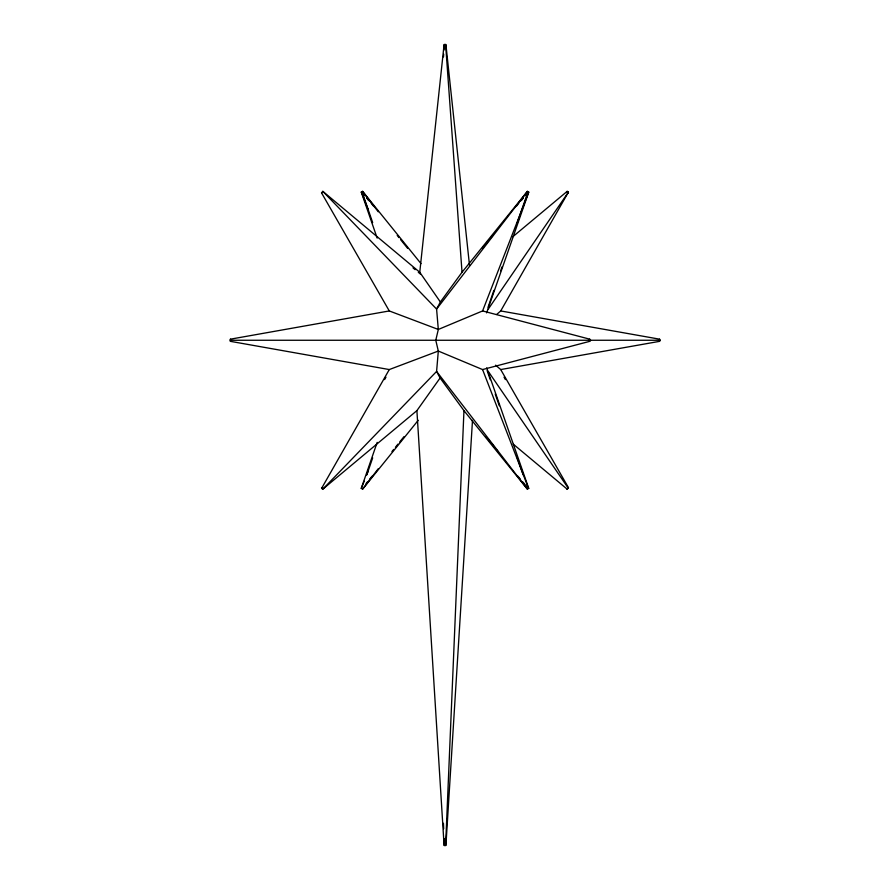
<?xml version="1.0" encoding="UTF-8"?>
<svg xmlns="http://www.w3.org/2000/svg" width="890" height="890" viewBox="0 0 890 890"><rect width="100%" height="100%" fill="white"/><g stroke="black" fill="none" stroke-linecap="round" stroke-linejoin="round"><path stroke-width="1.33" d="M389.286 310.944L230.454 339.168L229.854 340.258L230.454 341.348L389.286 369.561L438.314 351.049L482.58 369.561L589.714 341.348L590.615 340.258L589.714 339.168L482.58 310.944L438.314 329.456L389.286 310.944L321.557 192.896L322.825 191.35L419.757 272.262L440.372 301.977L436.589 309.064L438.314 329.456L435.777 340.258L438.314 351.049L436.589 371.442L440.094 377.994L463.957 410.635L527.403 489.155L528.738 488.388L486.719 367.837M486.619 312.891L528.738 192.118L527.403 191.35L436.589 309.064L322.825 191.35M568.443 487.62L567.175 489.155L568.443 487.62L500.714 369.561L495.63 365.156M445.612 845.5L463.957 410.635M472.501 420.325L445.901 845.5L444.099 845.5L416.898 410.635L440.094 377.994M443.498 56.927L443.698 54.168M443.988 50.018L444.388 44.5M419.757 272.262L444.099 44.5L445.901 44.5L469.508 265.365M418.222 420.314L362.597 489.155L361.262 488.388L377.171 442.397M366.825 474.837L372.676 457.894M488.032 307.295L493.883 290.363M500.647 270.816L502.005 266.911M517.324 222.611L527.681 192.641L524.878 195.744M364.221 481.201L361.262 488.388M366.702 474.782L368.193 470.932M482.58 310.944L528.738 192.118M230.454 341.348L231.066 340.258L230.454 339.168M496.653 314.47L500.714 310.944L659.546 339.168L658.934 340.258L659.546 341.348L500.714 369.561M659.546 341.348L660.146 340.258L659.546 339.168M416.898 410.635L322.825 489.155L321.579 488.388L389.286 369.561M384.58 379.596L385.96 377.193M500.714 310.944L568.421 192.118L567.175 191.35L512.851 236.696M525.712 194.832L527.481 192.518M362.597 489.155L378.261 468.719M488.299 309.064L568.421 192.118M440.372 301.977L462.021 272.262L527.403 191.35M521.473 200.317L523.164 198.125M482.38 248.332L489.322 239.744M491.058 237.597L492.793 235.45M516.2 206.48L518.803 203.254M520.539 201.107L523.142 197.892M365.99 483.704L367.715 481.557M369.45 479.421L372.042 476.206M391.945 451.575L393.669 449.439M395.405 447.292L397.997 444.077M399.732 441.941L404.049 436.589M231.066 340.258L588.813 340.258L589.714 339.168M322.825 489.155L436.589 371.442L527.403 489.155M321.557 192.896L322.803 192.118M377.171 238.108L361.262 192.118L362.597 191.35L421.003 263.629M526.936 488.388L528.271 487.62L482.58 369.561M523.164 482.38L527.614 487.742M589.469 340.258L660.146 340.258M526.936 192.118L528.271 192.896M567.197 192.118L568.443 192.896M321.557 487.62L322.803 488.388M567.275 192.518L567.175 191.35M412.993 267.879L415.118 269.659M418.311 272.318L420.436 274.087M513.263 444.155L567.175 489.155M588.813 340.258L589.714 341.348M363.387 193.597L365.123 195.744M366.858 197.892L369.461 201.107M371.197 203.254L373.8 206.48M397.207 235.45L398.943 237.597M400.678 239.744L407.62 248.332M485.951 436.589L490.268 441.941M492.003 444.077L494.595 447.292M496.331 449.439L498.055 451.575M517.958 476.206L520.55 479.421M522.285 481.557L524.01 483.704M378.261 211.798L362.597 191.35M366.836 198.125L368.527 200.317M488.299 371.442L568.421 488.388M361.262 192.118L361.729 192.896M528.271 487.62L528.738 488.388M504.04 377.193L505.42 379.596M362.23 194.176L368.193 209.573M487.13 370.596L490.279 379.719M495.241 394.059L499.29 405.784M517.324 457.894L523.175 474.837M363.22 195.255L372.676 222.611M445.612 44.5L462.021 272.262M443.454 823.272L443.687 828.824M444.099 838.558L444.388 845.5"/></g></svg>
